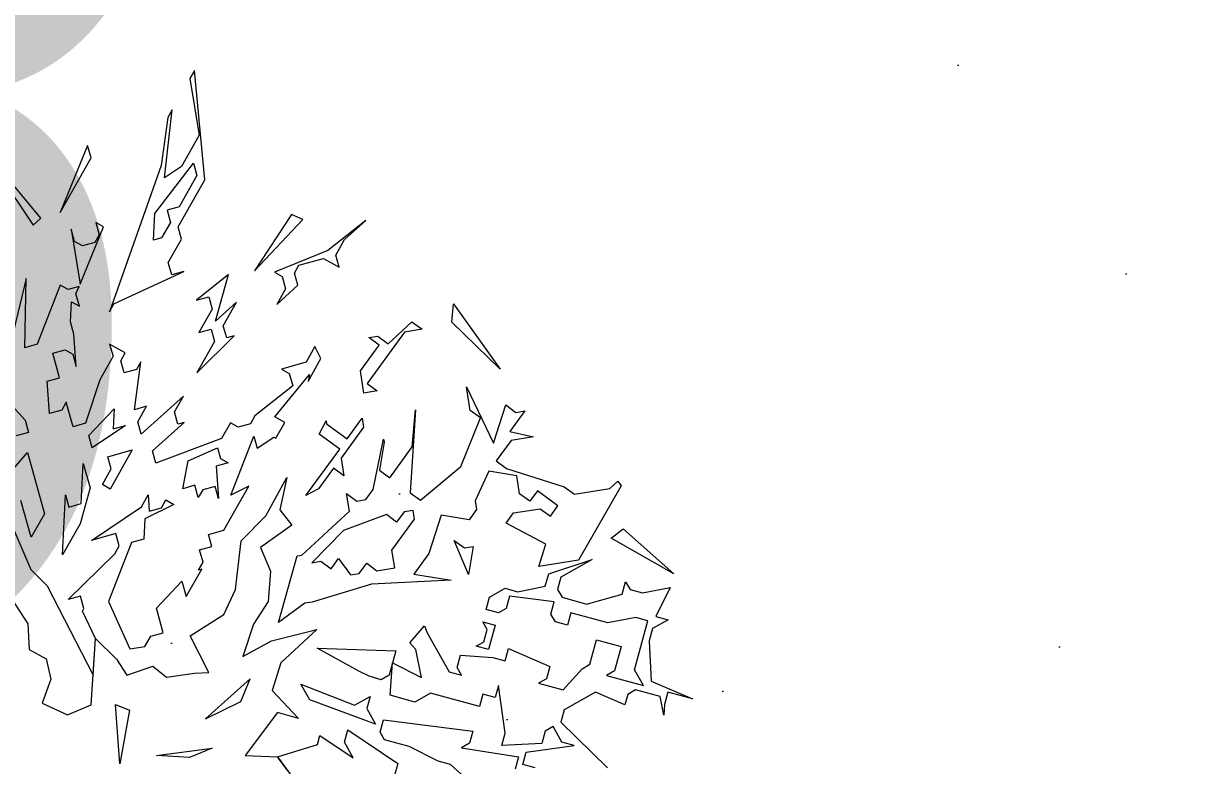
# Model space of a CAD drawing. Header units: millimetres. Extents: x -38151500 to -27467627, y -20617104 to -20349562.
# Drawn here: x -32395701 to -32394615, y -20495241 to -20494559 of the extents above; entities that cross this region are included whole.
import ezdxf
from ezdxf.xclip import XClip

# ---------------------------------------------------------------- set-up
doc = ezdxf.new("R2010")
doc.units = ezdxf.units.MM
doc.header["$MEASUREMENT"] = 0
doc.header["$XCLIPFRAME"] = 0
doc.layers.add('!!! ПОДОСНОВА', color=7, linetype='Continuous')
doc.layers.add('Новый_ГП_озеленение_газон_Ном._пера__74', color=74, linetype='Continuous', lineweight=20)
doc.layers.add('Чертеж_1_Новофедоровское_снт 28_07$0$tp_отметки_новые_Ном._пера__253', color=252, linetype='Continuous', lineweight=18)
doc.layers.add('Новый_ГП_озеленение_кустарники_Ном._пера__10', color=7, linetype='Continuous', lineweight=5, true_color=0x616d3a)
doc.styles.add('РЎР“Р•РќР•Р\xa0РР\xa0_РЎРўРР›Р¬_1', font='arial.ttf', dxfattribs={"width": 0.75})
pattern_1 = [(37.5, (5709271.23, 0), (-24.0004694, 734.119856), [0, -579.12, 0, -647.7, 0, -619.125]), (7.5, (5709271.2, 0), (674.284925, 1075.23765), [0, -312.42, 0, -521.97, 0, -200.025]), (327.5, (5708802.6, 0), (1186.488555, 2.155777), [0, -190.5, 0, -685.8, 0, -895.35]), (317.5, (5708802.6, 0), (1145.334679, 334.393985), [0, -95.25, 0, -449.58, 0, -514.35])]

# ---------------------------------------------------------------- blocks, each defined once
blk = doc.blocks.new('Чертеж_5_1', base_point=(5709271.2, 0))
at = {"layer": 'Чертеж_1_Новофедоровское_снт 28_07$0$tp_отметки_новые_Ном._пера__253', "color": 252, "lineweight": 18, "insert": (-32398770, -20495155.1), "char_height": 999.996, "attachment_point": 7, "style": 'РЎР“Р•РќР•Р\xa0РР\xa0_РЎРўРР›Р¬_1'}
blk.add_mtext('\\A1;{\\pql;\\fArial|b0|i1|c204|p0;\\W0.750000;191.78}', dxfattribs=at)

msp = doc.modelspace()

# ---------------------------------------------------------------- hatches: boundary and pattern name
at = {"layer": 'Новый_ГП_озеленение_газон_Ном._пера__74', "linetype": 'Continuous', "lineweight": 20}
h = msp.add_hatch(dxfattribs=at)
h.set_pattern_fill('AR_SAND_0005', color=74, style=0, pattern_type=2)
h.set_pattern_definition(pattern_1)
h.paths.add_polyline_path([(-32398350.35, -20497367.72), (-32396559.02, -20498487.23), (-32385931.21, -20481480.46), (-32389482.56, -20479260.77), (-32391580.09, -20482659.05), (-32389868.85, -20483779.86)])
h = msp.add_hatch(dxfattribs=at)
h.set_pattern_fill('AR_SAND_0005', color=74, style=0, pattern_type=2)
h.set_pattern_definition(pattern_1)
h.paths.add_polyline_path([(-32399843.27, -20499759.47), (-32400546.81, -20500886.58), (-32376306.25, -20516314.19), (-32376128.16, -20516022.78), (-32367023.74, -20503608.39), (-32369114.56, -20502301.71, -0.3182453), (-32373938.91, -20505219.97, -0.0136448), (-32376453.02, -20505175.46, 0.258872), (-32380779.38, -20507125.97, -0.3493763), (-32386844.9, -20507972.13, -0.1724048), (-32392006.42, -20500598.54, -0.0780291), (-32392242.85, -20497436.84, -0.2668386), (-32389829.69, -20493744.62, -0.0041241), (-32387722.3, -20492991.46, 0.3045295), (-32386935.14, -20491985.23, -0.0082483), (-32387037.3, -20491100.93), (-32389717.06, -20489426.28), (-32395713.89, -20499021.83), (-32394834.76, -20499571.23), (-32396318.37, -20501945.51)])

# ---------------------------------------------------------------- linework, layer by layer
at = {"layer": 'Новый_ГП_озеленение_кустарники_Ном._пера__10', "color": 77, "lineweight": 5, "true_color": 0x616d3a}
for p, q in [((-32395544.03, -20494602.2), (-32395548.1, -20494609.4)), ((-32395548.1, -20494609.4), (-32395539.69, -20494661.69)), ((-32395534.4, -20494702.71), (-32395544.03, -20494602.2)), ((-32395571.34, -20494700.81), (-32395564.41, -20494638.19)), ((-32395564.41, -20494638.19), (-32395568.48, -20494645.39)), ((-32395568.48, -20494645.39), (-32395574.47, -20494689.53)), ((-32395539.69, -20494661.69), (-32395555.99, -20494690.49)), ((-32395685.18, -20494738.12), (-32395743.9, -20494667.71)), ((-32395743.9, -20494667.71), (-32395692.3, -20494744.47)), ((-32395642.18, -20494671.2), (-32395667.59, -20494732.86)), ((-32395639.06, -20494682.48), (-32395642.18, -20494671.2)), ((-32395667.59, -20494732.86), (-32395639.06, -20494682.48)), ((-32395580.45, -20494733.67), (-32395544.72, -20494687.36)), ((-32395544.72, -20494687.36), (-32395541.6, -20494698.64)), ((-32395574.47, -20494689.53), (-32395622.16, -20494824.13)), ((-32395555.99, -20494690.49), (-32395571.34, -20494700.81)), ((-32395541.6, -20494698.64), (-32395557.9, -20494727.43)), ((-32395558.86, -20494745.9), (-32395534.4, -20494702.71)), ((-32395557.9, -20494727.43), (-32395569.18, -20494730.55)), ((-32395569.18, -20494730.55), (-32395566.05, -20494741.83)), ((-32395692.3, -20494744.47), (-32395685.18, -20494738.12)), ((-32395627.53, -20494746.05), (-32395634.72, -20494741.97)), ((-32395634.72, -20494741.97), (-32395631.6, -20494753.24)), ((-32395581.72, -20494758.3), (-32395580.45, -20494733.67)), ((-32395566.05, -20494741.83), (-32395574.21, -20494756.22)), ((-32395454.68, -20494734.6), (-32395488.85, -20494786.55)), ((-32395488.85, -20494786.55), (-32395444.14, -20494739.29)), ((-32395444.14, -20494739.29), (-32395454.68, -20494734.6)), ((-32395386.43, -20494739.97), (-32395421.21, -20494767.81)), ((-32395405.86, -20494757.49), (-32395386.43, -20494739.97)), ((-32395654.15, -20494759.49), (-32395657.27, -20494748.21)), ((-32395657.27, -20494748.21), (-32395649.17, -20494798.57)), ((-32395649.17, -20494798.57), (-32395627.53, -20494746.05)), ((-32395555.73, -20494757.18), (-32395558.86, -20494745.9)), ((-32395646.95, -20494763.57), (-32395654.15, -20494759.49)), ((-32395635.68, -20494760.44), (-32395646.95, -20494763.57)), ((-32395631.6, -20494753.24), (-32395635.68, -20494760.44)), ((-32395574.21, -20494756.22), (-32395581.72, -20494758.3)), ((-32395567.96, -20494778.77), (-32395555.73, -20494757.18)), ((-32395414.01, -20494771.89), (-32395405.86, -20494757.49)), ((-32395421.21, -20494767.81), (-32395470.38, -20494787.5)), ((-32395410.89, -20494783.16), (-32395414.01, -20494771.89)), ((-32395564.84, -20494790.05), (-32395567.96, -20494778.77)), ((-32395451.91, -20494788.45), (-32395447.83, -20494781.25)), ((-32395447.83, -20494781.25), (-32395425.28, -20494775.01)), ((-32395425.28, -20494775.01), (-32395410.89, -20494783.16)), ((-32395698.58, -20494793.43), (-32395710.26, -20494841.79)), ((-32395699.94, -20494857.14), (-32395698.58, -20494793.43)), ((-32395618.09, -20494816.93), (-32395553.56, -20494786.92)), ((-32395553.56, -20494786.92), (-32395564.84, -20494790.05)), ((-32395512.68, -20494789.87), (-32395542.1, -20494813.43)), ((-32395524.58, -20494832.86), (-32395512.68, -20494789.87)), ((-32395470.38, -20494787.5), (-32395463.18, -20494791.58)), ((-32395463.18, -20494791.58), (-32395460.06, -20494802.85)), ((-32395448.79, -20494799.73), (-32395451.91, -20494788.45)), ((-32395667.33, -20494799.56), (-32395688.67, -20494854.02)), ((-32395660.13, -20494803.63), (-32395667.33, -20494799.56)), ((-32395650.11, -20494800.86), (-32395660.13, -20494803.63)), ((-32395652.94, -20494807.71), (-32395650.11, -20494800.86)), ((-32395468.21, -20494817.25), (-32395448.79, -20494799.73)), ((-32395460.06, -20494802.85), (-32395468.21, -20494817.25)), ((-32395657.97, -20494833.38), (-32395657.01, -20494814.91)), ((-32395657.01, -20494814.91), (-32395649.81, -20494818.98)), ((-32395649.81, -20494818.98), (-32395652.94, -20494807.71)), ((-32395622.16, -20494824.13), (-32395618.09, -20494816.93)), ((-32395542.1, -20494813.43), (-32395530.83, -20494810.31)), ((-32395530.83, -20494810.31), (-32395527.71, -20494821.58)), ((-32395505.16, -20494815.34), (-32395524.58, -20494832.86)), ((-32395517.38, -20494836.93), (-32395505.16, -20494815.34)), ((-32395307.29, -20494833.79), (-32395305.77, -20494816.81)), ((-32395305.77, -20494816.81), (-32395262.81, -20494877.04)), ((-32395527.71, -20494821.58), (-32395539.93, -20494843.18)), ((-32395654.84, -20494844.65), (-32395657.97, -20494833.38)), ((-32395539.93, -20494843.18), (-32395528.66, -20494840.06)), ((-32395528.66, -20494840.06), (-32395525.54, -20494851.33)), ((-32395514.26, -20494848.21), (-32395517.38, -20494836.93)), ((-32395365.84, -20494853.5), (-32395343.89, -20494833.3)), ((-32395343.89, -20494833.3), (-32395334.43, -20494840.19)), ((-32395262.81, -20494877.04), (-32395307.29, -20494833.79)), ((-32395652.68, -20494874.4), (-32395654.84, -20494844.65)), ((-32395541.84, -20494880.12), (-32395507.5, -20494846.33)), ((-32395507.5, -20494846.33), (-32395514.26, -20494848.21)), ((-32395350.78, -20494842.76), (-32395385.22, -20494890.04)), ((-32395383.47, -20494847.89), (-32395375.29, -20494846.61)), ((-32395374.01, -20494854.78), (-32395383.47, -20494847.89)), ((-32395375.29, -20494846.61), (-32395365.84, -20494853.5)), ((-32395334.43, -20494840.19), (-32395350.78, -20494842.76)), ((-32395688.67, -20494854.02), (-32395699.94, -20494857.14)), ((-32395674.27, -20494862.17), (-32395663, -20494859.05)), ((-32395663, -20494859.05), (-32395655.8, -20494863.13)), ((-32395607.58, -20494861.91), (-32395621.97, -20494853.76)), ((-32395621.97, -20494853.76), (-32395618.85, -20494865.03)), ((-32395525.54, -20494851.33), (-32395541.84, -20494880.12)), ((-32395433.17, -20494856.1), (-32395441.33, -20494870.49)), ((-32395427.57, -20494867.19), (-32395433.17, -20494856.1)), ((-32395391.23, -20494878.42), (-32395374.01, -20494854.78)), ((-32395668.03, -20494884.72), (-32395674.27, -20494862.17)), ((-32395655.8, -20494863.13), (-32395652.68, -20494874.4)), ((-32395618.85, -20494865.03), (-32395631.08, -20494886.63)), ((-32395611.65, -20494869.11), (-32395607.58, -20494861.91)), ((-32395608.53, -20494880.38), (-32395611.65, -20494869.11)), ((-32395599.17, -20494914.21), (-32395593.18, -20494870.06)), ((-32395593.18, -20494870.06), (-32395597.26, -20494877.26)), ((-32395441.33, -20494870.49), (-32395463.87, -20494876.74)), ((-32395439.46, -20494888.19), (-32395427.57, -20494867.19)), ((-32395597.26, -20494877.26), (-32395608.53, -20494880.38)), ((-32395469.86, -20494920.88), (-32395438.2, -20494881.77)), ((-32395463.87, -20494876.74), (-32395456.68, -20494880.82)), ((-32395456.68, -20494880.82), (-32395453.55, -20494892.09)), ((-32395438.2, -20494881.77), (-32395439.46, -20494888.19)), ((-32395388.02, -20494898.85), (-32395391.23, -20494878.42)), ((-32395679.3, -20494887.84), (-32395668.03, -20494884.72)), ((-32395677.13, -20494917.59), (-32395679.3, -20494887.84)), ((-32395631.08, -20494886.63), (-32395644.26, -20494926.69)), ((-32395453.55, -20494892.09), (-32395488.33, -20494919.93)), ((-32395385.22, -20494890.04), (-32395375.76, -20494896.92)), ((-32395290.36, -20494914.87), (-32395293.78, -20494893.08)), ((-32395293.78, -20494893.08), (-32395268.88, -20494944.99)), ((-32395717.2, -20494904.41), (-32395699.68, -20494923.83)), ((-32395554.07, -20494901.72), (-32395592.92, -20494936.75)), ((-32395562.22, -20494916.11), (-32395554.07, -20494901.72)), ((-32395375.76, -20494896.92), (-32395388.02, -20494898.85)), ((-32395665.86, -20494914.47), (-32395677.13, -20494917.59)), ((-32395661.78, -20494907.27), (-32395665.86, -20494914.47)), ((-32395655.54, -20494929.82), (-32395661.78, -20494907.27)), ((-32395641.14, -20494937.97), (-32395617.64, -20494913.25)), ((-32395617.64, -20494913.25), (-32395618.59, -20494931.72)), ((-32395587.89, -20494911.08), (-32395599.17, -20494914.21)), ((-32395596.04, -20494925.48), (-32395587.89, -20494911.08)), ((-32395340.67, -20494914.4), (-32395345.46, -20494990.52)), ((-32395343.71, -20494948.37), (-32395340.67, -20494914.4)), ((-32395280.9, -20494921.76), (-32395290.36, -20494914.87)), ((-32395268.88, -20494944.99), (-32395257.67, -20494909.73)), ((-32395257.67, -20494909.73), (-32395248.22, -20494916.62)), ((-32395240.04, -20494915.34), (-32395253.82, -20494934.25)), ((-32395248.22, -20494916.62), (-32395240.04, -20494915.34)), ((-32395699.68, -20494923.83), (-32395696.56, -20494935.11)), ((-32395644.26, -20494926.69), (-32395655.54, -20494929.82)), ((-32395592.92, -20494936.75), (-32395596.04, -20494925.48)), ((-32395582.6, -20494952.1), (-32395553.46, -20494925.83)), ((-32395559.1, -20494927.39), (-32395562.22, -20494916.11)), ((-32395553.46, -20494925.83), (-32395559.1, -20494927.39)), ((-32395510.88, -20494926.17), (-32395519.03, -20494940.57)), ((-32395503.68, -20494930.25), (-32395510.88, -20494926.17)), ((-32395488.33, -20494919.93), (-32395492.41, -20494927.13)), ((-32395460.86, -20494925.98), (-32395469.86, -20494920.88)), ((-32395469.01, -20494940.37), (-32395460.86, -20494925.98)), ((-32395429.28, -20494936.7), (-32395422.82, -20494924.52)), ((-32395422.82, -20494924.52), (-32395422.39, -20494927.24)), ((-32395403.48, -20494941.02), (-32395389.71, -20494922.11)), ((-32395389.71, -20494922.11), (-32395388.42, -20494930.28)), ((-32395299, -20494966.47), (-32395280.9, -20494921.76)), ((-32395696.56, -20494935.11), (-32395707.83, -20494938.23)), ((-32395607.32, -20494928.6), (-32395638.02, -20494949.24)), ((-32395618.59, -20494931.72), (-32395607.32, -20494928.6)), ((-32395492.41, -20494927.13), (-32395503.68, -20494930.25)), ((-32395410.37, -20494950.47), (-32395429.28, -20494936.7)), ((-32395422.39, -20494927.24), (-32395403.48, -20494941.02)), ((-32395388.42, -20494930.28), (-32395409.09, -20494958.65)), ((-32395253.82, -20494934.25), (-32395232.11, -20494939.21)), ((-32395638.02, -20494949.24), (-32395641.14, -20494937.97)), ((-32395519.03, -20494940.57), (-32395579.48, -20494963.38)), ((-32395510.62, -20494992.86), (-32395489.28, -20494938.4)), ((-32395489.28, -20494938.4), (-32395486.16, -20494949.68)), ((-32395486.16, -20494949.68), (-32395470.81, -20494939.35)), ((-32395470.81, -20494939.35), (-32395469.01, -20494940.37)), ((-32395379.43, -20494987.48), (-32395369.94, -20494941.33)), ((-32395369.51, -20494944.05), (-32395373.83, -20494969.85)), ((-32395369.94, -20494941.33), (-32395369.51, -20494944.05)), ((-32395364.37, -20494976.74), (-32395343.71, -20494948.37)), ((-32395252.54, -20494942.42), (-32395266.31, -20494961.33)), ((-32395232.11, -20494939.21), (-32395252.54, -20494942.42)), ((-32395725.09, -20494985.5), (-32395697.51, -20494953.58)), ((-32395697.51, -20494953.58), (-32395681.9, -20495009.95)), ((-32395623.62, -20494957.4), (-32395601.07, -20494951.15)), ((-32395620.5, -20494968.67), (-32395623.62, -20494957.4)), ((-32395601.07, -20494951.15), (-32395621.45, -20494987.14)), ((-32395579.48, -20494963.38), (-32395582.6, -20494952.1)), ((-32395549.73, -20494961.21), (-32395522.66, -20494949.38)), ((-32395522.66, -20494949.38), (-32395519.99, -20494959.04)), ((-32395519.99, -20494959.04), (-32395512.79, -20494963.12)), ((-32395441.36, -20494993.03), (-32395410.37, -20494950.47)), ((-32395409.09, -20494958.65), (-32395406.52, -20494974.99)), ((-32395648.08, -20495000.58), (-32395646.17, -20494963.64)), ((-32395646.17, -20494963.64), (-32395639.93, -20494986.19)), ((-32395628.65, -20494983.07), (-32395620.5, -20494968.67)), ((-32395554.76, -20494986.88), (-32395549.73, -20494961.21)), ((-32395512.79, -20494963.12), (-32395524.06, -20494966.24)), ((-32395524.06, -20494966.24), (-32395521.89, -20494995.99)), ((-32395415.97, -20494968.1), (-32395429.75, -20494987.01)), ((-32395406.52, -20494974.99), (-32395415.97, -20494968.1)), ((-32395373.83, -20494969.85), (-32395364.37, -20494976.74)), ((-32395336.01, -20494997.4), (-32395299, -20494966.47)), ((-32395266.31, -20494961.33), (-32395256.86, -20494968.22)), ((-32395256.86, -20494968.22), (-32395203.97, -20494985.03)), ((-32395478.34, -20495011.7), (-32395459, -20494976.42)), ((-32395459, -20494976.42), (-32395465.29, -20495006.27)), ((-32395273.2, -20494970.79), (-32395285.69, -20494997.87)), ((-32395247.4, -20494975.11), (-32395273.2, -20494970.79)), ((-32395244.83, -20494991.45), (-32395247.4, -20494975.11)), ((-32395161.83, -20494986.78), (-32395154.46, -20494980)), ((-32395154.46, -20494980), (-32395151.52, -20494984.37)), ((-32395639.93, -20494986.19), (-32395649.03, -20495019.06)), ((-32395621.45, -20494987.14), (-32395628.65, -20494983.07)), ((-32395543.49, -20494983.76), (-32395554.76, -20494986.88)), ((-32395540.37, -20494995.03), (-32395543.49, -20494983.76)), ((-32395536.29, -20494987.83), (-32395540.37, -20494995.03)), ((-32395525.01, -20494984.71), (-32395536.29, -20494987.83)), ((-32395521.89, -20494995.99), (-32395525.01, -20494984.71)), ((-32395516.91, -20495024.95), (-32395493.98, -20494984.46)), ((-32395493.98, -20494984.46), (-32395510.62, -20494992.86)), ((-32395429.75, -20494987.01), (-32395441.36, -20494993.03)), ((-32395401.38, -20495007.68), (-32395403.95, -20494991.33)), ((-32395403.95, -20494991.33), (-32395394.49, -20494998.22)), ((-32395386.32, -20494996.94), (-32395379.43, -20494987.48)), ((-32395345.46, -20494990.52), (-32395336.01, -20494997.4)), ((-32395235.38, -20494998.34), (-32395244.83, -20494991.45)), ((-32395228.49, -20494988.88), (-32395235.38, -20494998.34)), ((-32395209.58, -20495002.66), (-32395228.49, -20494988.88)), ((-32395203.97, -20494985.03), (-32395194.52, -20494991.92)), ((-32395194.52, -20494991.92), (-32395161.83, -20494986.78)), ((-32395151.52, -20494984.37), (-32395190.55, -20495052.7)), ((-32395721.97, -20494996.77), (-32395694.29, -20495061.13)), ((-32395694.13, -20495031.55), (-32395703.49, -20494997.72)), ((-32395665.34, -20495047.85), (-32395662.47, -20494992.43)), ((-32395662.47, -20494992.43), (-32395659.35, -20495003.71)), ((-32395659.35, -20495003.71), (-32395648.08, -20495000.58)), ((-32395592.66, -20495003.45), (-32395586.55, -20494992.65)), ((-32395562.91, -20495001.28), (-32395589.54, -20495014.72)), ((-32395586.55, -20494992.65), (-32395585.46, -20495007.52)), ((-32395574.19, -20495004.4), (-32395570.11, -20494997.2)), ((-32395570.11, -20494997.2), (-32395562.91, -20495001.28)), ((-32395394.49, -20494998.22), (-32395386.32, -20494996.94)), ((-32395285.69, -20494997.87), (-32395284.41, -20495006.04)), ((-32395216.46, -20495012.11), (-32395209.58, -20495002.66)), ((-32395681.9, -20495009.95), (-32395694.13, -20495031.55)), ((-32395638.71, -20495034.41), (-32395592.66, -20495003.45)), ((-32395585.46, -20495007.52), (-32395574.19, -20495004.4)), ((-32395501.07, -20495034.77), (-32395478.34, -20495011.7)), ((-32395465.29, -20495006.27), (-32395454.3, -20495020.41)), ((-32395445.28, -20495048.07), (-32395401.38, -20495007.68)), ((-32395367.41, -20495010.71), (-32395406.98, -20495025.3)), ((-32395357.95, -20495017.6), (-32395367.41, -20495010.71)), ((-32395351.07, -20495008.14), (-32395357.95, -20495017.6)), ((-32395342.89, -20495006.86), (-32395351.07, -20495008.14)), ((-32395341.61, -20495015.03), (-32395342.89, -20495006.86)), ((-32395317.09, -20495011.18), (-32395328.3, -20495046.44)), ((-32395291.29, -20495015.5), (-32395317.09, -20495011.18)), ((-32395284.41, -20495006.04), (-32395291.29, -20495015.5)), ((-32395257.32, -20495018.53), (-32395250.43, -20495009.08)), ((-32395250.43, -20495009.08), (-32395225.92, -20495005.23)), ((-32395225.92, -20495005.23), (-32395216.46, -20495012.11)), ((-32395649.03, -20495019.06), (-32395665.34, -20495047.85)), ((-32395589.54, -20495014.72), (-32395590.49, -20495033.19)), ((-32395454.3, -20495020.41), (-32395483.19, -20495040.94)), ((-32395362.27, -20495043.4), (-32395341.61, -20495015.03)), ((-32395220.78, -20495037.91), (-32395257.32, -20495018.53)), ((-32395160.64, -20495032.43), (-32395149.71, -20495023.68)), ((-32395149.71, -20495023.68), (-32395103.16, -20495065.21)), ((-32395616.16, -20495028.16), (-32395638.71, -20495034.41)), ((-32395613.04, -20495039.44), (-32395616.16, -20495028.16)), ((-32395590.49, -20495033.19), (-32395601.77, -20495036.31)), ((-32395531, -20495028.86), (-32395516.91, -20495024.95)), ((-32395527.88, -20495040.13), (-32395531, -20495028.86)), ((-32395506.28, -20495079.48), (-32395501.07, -20495034.77)), ((-32395406.98, -20495025.3), (-32395435.82, -20495054.96)), ((-32395305.07, -20495034.41), (-32395295.61, -20495041.3)), ((-32395291.76, -20495065.81), (-32395305.07, -20495034.41)), ((-32395103.16, -20495065.21), (-32395160.64, -20495032.43)), ((-32395601.77, -20495036.31), (-32395623.1, -20495090.78)), ((-32395617.12, -20495046.64), (-32395613.04, -20495039.44)), ((-32395539.15, -20495043.25), (-32395527.88, -20495040.13)), ((-32395536.03, -20495054.53), (-32395539.15, -20495043.25)), ((-32395483.19, -20495040.94), (-32395474.13, -20495062.7)), ((-32395359.7, -20495059.74), (-32395362.27, -20495043.4)), ((-32395295.61, -20495041.3), (-32395287.44, -20495040.01)), ((-32395287.44, -20495040.01), (-32395291.76, -20495065.81)), ((-32395227.32, -20495058.48), (-32395220.78, -20495037.91)), ((-32395660.04, -20495088.87), (-32395617.12, -20495046.64)), ((-32395540.1, -20495061.72), (-32395536.03, -20495054.53)), ((-32395466.56, -20495109.86), (-32395449.36, -20495048.71)), ((-32395449.36, -20495048.71), (-32395445.28, -20495048.07)), ((-32395435.82, -20495054.96), (-32395427.65, -20495053.67)), ((-32395427.65, -20495053.67), (-32395418.19, -20495060.56)), ((-32395418.19, -20495060.56), (-32395411.3, -20495051.1)), ((-32395411.3, -20495051.1), (-32395400.56, -20495066.16)), ((-32395392.39, -20495064.88), (-32395385.5, -20495055.42)), ((-32395385.5, -20495055.42), (-32395376.05, -20495062.31)), ((-32395328.3, -20495046.44), (-32395342.08, -20495065.35)), ((-32395190.55, -20495052.7), (-32395227.32, -20495058.48)), ((-32395218.12, -20495065.21), (-32395178.09, -20495051.91)), ((-32395178.09, -20495051.91), (-32395206.84, -20495068.3)), ((-32395694.29, -20495061.13), (-32395679.27, -20495076.17)), ((-32395551.55, -20495086.14), (-32395537.29, -20495060.94)), ((-32395537.29, -20495060.94), (-32395540.1, -20495061.72)), ((-32395474.13, -20495062.7), (-32395476.08, -20495090.73)), ((-32395400.56, -20495066.16), (-32395392.39, -20495064.88)), ((-32395376.05, -20495062.31), (-32395359.7, -20495059.74)), ((-32395342.08, -20495065.35), (-32395307.68, -20495071.11)), ((-32395221.21, -20495076.49), (-32395218.12, -20495065.21)), ((-32395679.27, -20495076.17), (-32395637.14, -20495158.44)), ((-32395578.96, -20495096.76), (-32395555.45, -20495072.05)), ((-32395555.45, -20495072.05), (-32395551.55, -20495086.14)), ((-32395381, -20495074.75), (-32395435.7, -20495091.22)), ((-32395307.68, -20495071.11), (-32395381, -20495074.75)), ((-32395272.52, -20495086.71), (-32395258.15, -20495078.51)), ((-32395258.15, -20495078.51), (-32395246.86, -20495081.6)), ((-32395246.86, -20495081.6), (-32395221.21, -20495076.49)), ((-32395206.84, -20495068.3), (-32395209.93, -20495079.58)), ((-32395150.42, -20495083.74), (-32395147.33, -20495072.45)), ((-32395147.33, -20495072.45), (-32395143.23, -20495079.64)), ((-32395131.95, -20495082.73), (-32395106.29, -20495077.62)), ((-32395106.29, -20495077.62), (-32395119.66, -20495104.28)), ((-32395711.84, -20495088.47), (-32395697.22, -20495111.31)), ((-32395648.77, -20495085.75), (-32395660.04, -20495088.87)), ((-32395645.65, -20495097.02), (-32395648.77, -20495085.75)), ((-32395517.05, -20495102.68), (-32395506.28, -20495079.48)), ((-32395275.61, -20495097.99), (-32395272.52, -20495086.71)), ((-32395254.05, -20495085.7), (-32395257.14, -20495096.98)), ((-32395213.01, -20495090.87), (-32395254.05, -20495085.7)), ((-32395209.93, -20495079.58), (-32395205.83, -20495086.77)), ((-32395205.83, -20495086.77), (-32395183.26, -20495092.94)), ((-32395183.26, -20495092.94), (-32395150.42, -20495083.74)), ((-32395143.23, -20495079.64), (-32395131.95, -20495082.73)), ((-32395647.01, -20495099.42), (-32395645.65, -20495097.02)), ((-32395634.83, -20495124.61), (-32395647.01, -20495099.42)), ((-32395623.1, -20495090.78), (-32395603.45, -20495134.21)), ((-32395572.71, -20495119.31), (-32395578.96, -20495096.76)), ((-32395476.08, -20495090.73), (-32395489.5, -20495111.63)), ((-32395442.51, -20495092.29), (-32395466.56, -20495109.86)), ((-32395435.7, -20495091.22), (-32395442.51, -20495092.29)), ((-32395264.32, -20495101.08), (-32395275.61, -20495097.99)), ((-32395257.14, -20495096.98), (-32395264.32, -20495101.08)), ((-32395216.1, -20495102.15), (-32395213.01, -20495090.87)), ((-32395697.22, -20495111.31), (-32395696.02, -20495134.64)), ((-32395547.99, -20495122.37), (-32395517.05, -20495102.68)), ((-32395274.6, -20495116.46), (-32395278.69, -20495109.28)), ((-32395278.69, -20495109.28), (-32395267.41, -20495112.37)), ((-32395212, -20495109.33), (-32395216.1, -20495102.15)), ((-32395200.72, -20495112.42), (-32395212, -20495109.33)), ((-32395197.63, -20495101.14), (-32395200.72, -20495112.42)), ((-32395163.78, -20495110.4), (-32395197.63, -20495101.14)), ((-32395138.12, -20495105.29), (-32395163.78, -20495110.4)), ((-32395139.19, -20495153.52), (-32395126.84, -20495108.38)), ((-32395126.84, -20495108.38), (-32395138.12, -20495105.29)), ((-32395108.37, -20495107.37), (-32395122.74, -20495115.57)), ((-32395119.66, -20495104.28), (-32395108.37, -20495107.37)), ((-32395589.42, -20495132.03), (-32395583.99, -20495122.43)), ((-32395583.99, -20495122.43), (-32395572.71, -20495119.31)), ((-32395530.6, -20495155.97), (-32395547.99, -20495122.37)), ((-32395489.5, -20495111.63), (-32395499.3, -20495141.24)), ((-32395472.95, -20495126.87), (-32395431.38, -20495116.37)), ((-32395431.38, -20495116.37), (-32395464.5, -20495147.17)), ((-32395345.97, -20495128.6), (-32395332.49, -20495112.94)), ((-32395332.49, -20495112.94), (-32395330, -20495119.5)), ((-32395330, -20495119.5), (-32395309.51, -20495155.42)), ((-32395277.68, -20495127.75), (-32395274.6, -20495116.46)), ((-32395267.41, -20495112.37), (-32395273.59, -20495134.93)), ((-32395122.74, -20495115.57), (-32395125.83, -20495126.85)), ((-32395639.01, -20495185.77), (-32395634.83, -20495124.61)), ((-32395637.14, -20495158.44), (-32395634.83, -20495124.61)), ((-32395634.83, -20495124.61), (-32395615.67, -20495143.73)), ((-32395603.45, -20495134.21), (-32395589.42, -20495132.03)), ((-32395499.3, -20495141.24), (-32395472.95, -20495126.87)), ((-32395340.28, -20495134.88), (-32395345.97, -20495128.6)), ((-32395284.87, -20495131.85), (-32395277.68, -20495127.75)), ((-32395273.59, -20495134.93), (-32395284.87, -20495131.85)), ((-32395180.23, -20495148.35), (-32395174.05, -20495125.78)), ((-32395174.05, -20495125.78), (-32395151.49, -20495131.96)), ((-32395151.49, -20495131.96), (-32395157.66, -20495154.53)), ((-32395125.83, -20495126.85), (-32395123.81, -20495163.79)), ((-32395696.02, -20495134.64), (-32395680.44, -20495143.46)), ((-32395680.44, -20495143.46), (-32395676.1, -20495162.07)), ((-32395615.67, -20495143.73), (-32395606.13, -20495158.48)), ((-32395392.28, -20495155.01), (-32395431.04, -20495133.7)), ((-32395431.04, -20495133.7), (-32395358.75, -20495135.89)), ((-32395358.75, -20495135.89), (-32395361.84, -20495147.17)), ((-32395335.17, -20495160.53), (-32395340.28, -20495134.88)), ((-32395302.33, -20495151.33), (-32395299.24, -20495140.04)), ((-32395299.24, -20495140.04), (-32395269.49, -20495142.12)), ((-32395269.49, -20495142.12), (-32395258.2, -20495145.21)), ((-32395258.2, -20495145.21), (-32395255.12, -20495133.92)), ((-32395255.12, -20495133.92), (-32395217.17, -20495150.37)), ((-32395606.13, -20495158.48), (-32395582.32, -20495150.27)), ((-32395582.32, -20495150.27), (-32395569.63, -20495160.3)), ((-32395464.5, -20495147.17), (-32395472.6, -20495172.66)), ((-32395383.39, -20495159.47), (-32395392.28, -20495155.01)), ((-32395361.84, -20495147.17), (-32395364.92, -20495158.45)), ((-32395363.91, -20495176.92), (-32395361.84, -20495147.17)), ((-32395361.84, -20495147.17), (-32395335.17, -20495160.53)), ((-32395298.23, -20495158.51), (-32395302.33, -20495151.33)), ((-32395217.17, -20495150.37), (-32395220.26, -20495161.66)), ((-32395204.87, -20495171.93), (-32395187.41, -20495152.45)), ((-32395187.41, -20495152.45), (-32395180.23, -20495148.35)), ((-32395157.66, -20495154.53), (-32395164.85, -20495158.62)), ((-32395131, -20495167.89), (-32395139.19, -20495153.52)), ((-32395676.1, -20495162.07), (-32395683.96, -20495184.06)), ((-32395569.63, -20495160.3), (-32395544.01, -20495156.44)), ((-32395544.01, -20495156.44), (-32395530.6, -20495155.97)), ((-32395492.62, -20495161.77), (-32395533.88, -20495198.63)), ((-32395501.19, -20495182.56), (-32395492.62, -20495161.77)), ((-32395372.11, -20495162.55), (-32395383.39, -20495159.47)), ((-32395364.92, -20495158.45), (-32395372.11, -20495162.55)), ((-32395309.51, -20495155.42), (-32395298.23, -20495158.51)), ((-32395220.26, -20495161.66), (-32395227.44, -20495165.75)), ((-32395227.44, -20495165.75), (-32395204.87, -20495171.93)), ((-32395164.85, -20495158.62), (-32395131, -20495167.89)), ((-32395123.81, -20495163.79), (-32395085.86, -20495180.24)), ((-32395472.6, -20495172.66), (-32395448.32, -20495198.29)), ((-32395437.79, -20495180.97), (-32395445.99, -20495166.59)), ((-32395445.99, -20495166.59), (-32395396.75, -20495186.13)), ((-32395326.97, -20495174.9), (-32395341.35, -20495183.1)), ((-32395281.84, -20495187.25), (-32395326.97, -20495174.9)), ((-32395278.75, -20495175.97), (-32395281.84, -20495187.25)), ((-32395267.47, -20495179.06), (-32395278.75, -20495175.97)), ((-32395264.38, -20495167.77), (-32395267.47, -20495179.06)), ((-32395258.26, -20495211.9), (-32395264.38, -20495167.77)), ((-32395175.12, -20495174.01), (-32395203.86, -20495190.4)), ((-32395148.01, -20495185.75), (-32395175.12, -20495174.01)), ((-32395145.37, -20495176.08), (-32395148.01, -20495185.75)), ((-32395138.18, -20495171.99), (-32395145.37, -20495176.08)), ((-32395115.61, -20495178.16), (-32395138.18, -20495171.99)), ((-32395108.43, -20495174.06), (-32395111.52, -20495185.35)), ((-32395085.86, -20495180.24), (-32395108.43, -20495174.06)), ((-32395683.96, -20495184.06), (-32395660.76, -20495194.83)), ((-32395660.76, -20495194.83), (-32395639.01, -20495185.77)), ((-32395612.51, -20495239.89), (-32395616.49, -20495185.27)), ((-32395616.49, -20495185.27), (-32395603.55, -20495190.61)), ((-32395533.88, -20495198.63), (-32395501.19, -20495182.56)), ((-32395377.27, -20495203.59), (-32395437.79, -20495180.97)), ((-32395396.75, -20495186.13), (-32395382.38, -20495177.93)), ((-32395382.38, -20495177.93), (-32395385.47, -20495189.22)), ((-32395341.35, -20495183.1), (-32395363.91, -20495176.92)), ((-32395112.21, -20495195.26), (-32395115.61, -20495178.16)), ((-32395111.52, -20495185.35), (-32395112.21, -20495195.26)), ((-32395603.55, -20495190.61), (-32395612.51, -20495239.89)), ((-32395467.66, -20495192.73), (-32395497.16, -20495232.23)), ((-32395448.32, -20495198.29), (-32395467.66, -20495192.73)), ((-32395385.47, -20495189.22), (-32395377.27, -20495203.59)), ((-32395203.86, -20495190.4), (-32395206.95, -20495201.68)), ((-32395406.02, -20495219.98), (-32395402.93, -20495208.7)), ((-32395402.93, -20495208.7), (-32395356.78, -20495239.52)), ((-32395373.18, -20495210.78), (-32395370.09, -20495199.49)), ((-32395370.09, -20495199.49), (-32395288.01, -20495209.82)), ((-32395214.14, -20495205.78), (-32395221.32, -20495209.88)), ((-32395205.94, -20495220.15), (-32395214.14, -20495205.78)), ((-32395206.95, -20495201.68), (-32395163.89, -20495243.79)), ((-32395430.9, -20495222.27), (-32395428.58, -20495213.81)), ((-32395428.58, -20495213.81), (-32395397.82, -20495234.35)), ((-32395397.82, -20495234.35), (-32395406.02, -20495219.98)), ((-32395369.08, -20495217.96), (-32395373.18, -20495210.78)), ((-32395346.51, -20495224.14), (-32395369.08, -20495217.96)), ((-32395288.01, -20495209.82), (-32395291.1, -20495221.11)), ((-32395261.35, -20495223.18), (-32395258.26, -20495211.9)), ((-32395221.32, -20495209.88), (-32395224.41, -20495221.16)), ((-32395194.66, -20495223.24), (-32395205.94, -20495220.15)), ((-32395578.98, -20495232.17), (-32395527.6, -20495225.55)), ((-32395527.6, -20495225.55), (-32395548.57, -20495234.28)), ((-32395467.67, -20495233.57), (-32395430.9, -20495222.27)), ((-32395319.84, -20495237.5), (-32395346.51, -20495224.14)), ((-32395291.1, -20495221.11), (-32395298.29, -20495225.2)), ((-32395298.29, -20495225.2), (-32395245.97, -20495233.46)), ((-32395224.41, -20495221.16), (-32395261.35, -20495223.18)), ((-32395241.87, -20495240.64), (-32395238.78, -20495229.36)), ((-32395238.78, -20495229.36), (-32395194.66, -20495223.24)), ((-32395548.57, -20495234.28), (-32395578.98, -20495232.17)), ((-32395497.16, -20495232.23), (-32395467.67, -20495233.57)), ((-32395458.09, -20495246.45), (-32395467.67, -20495233.57)), ((-32395467.67, -20495233.57), (-32395452.21, -20495254.36)), ((-32395356.78, -20495239.52), (-32395359.87, -20495250.8)), ((-32395308.56, -20495240.59), (-32395319.84, -20495237.5)), ((-32395289.08, -20495258.04), (-32395308.56, -20495240.59)), ((-32395245.97, -20495233.46), (-32395249.05, -20495244.74)), ((-32395230.58, -20495243.73), (-32395241.87, -20495240.64))]:
    msp.add_line(p, q, dxfattribs=at)

# ---------------------------------------------------------------- block references
at = {"layer": '!!! ПОДОСНОВА', "color": 252, "lineweight": 40}
ref = msp.add_blockref('Чертеж_5_1', (5709271.23, 0), dxfattribs=at)
XClip(ref).set_block_clipping_path([(-32447502.6966846101, -20418838.4532491304), (-32447502.6966846101, -20510095.8116091713), (-32424922.1270352304, -20510095.8116091713), (-32419528.9893509001, -20521215.6831232607), (-32334163.1257211715, -20521215.6831232607), (-32334163.1257211715, -20418721.7424019799)])

doc.saveas('drawing.dxf')
